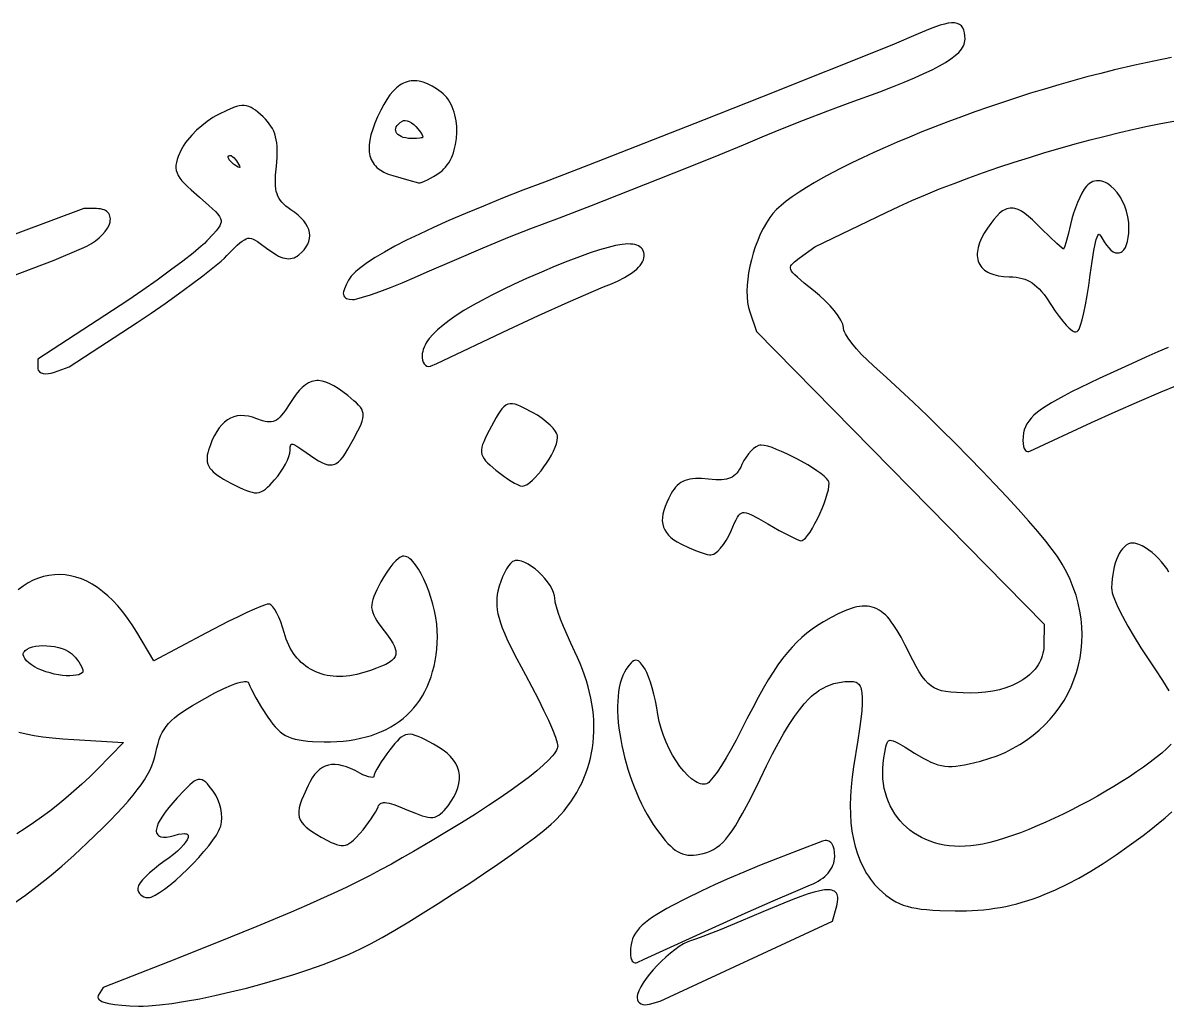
# Model space of a CAD drawing. Extents: x -592 to 638, y 287 to 852.
# Drawn here: x 302.5 to 375, y 492.1 to 554.4 of the extents above; entities that cross this region are included whole.
import ezdxf

# ---------------------------------------------------------------- set-up
doc = ezdxf.new("R2010")
doc.units = 0
doc.layers.add('COUCHE_1', color=18, linetype='CONTINUOUS')

msp = doc.modelspace()

# ---------------------------------------------------------------- linework, layer by layer
at = {"layer": 'COUCHE_1'}
for points in [[(342.764, 544.524), (344.791, 545.332), (346.629, 546.074), (348.181, 546.711), (349.351, 547.206), (350.534, 547.7), (351.984, 548.277), (353.516, 548.865), (354.947, 549.391), (356.816, 550.076), (357.63, 550.389), (358.367, 550.683), (359.029, 550.96), (359.62, 551.222), (360.142, 551.471), (360.598, 551.708), (360.993, 551.935), (361.327, 552.154), (361.605, 552.366), (361.828, 552.574), (361.922, 552.679), (362.002, 552.783), (362.07, 552.887), (362.126, 552.992), (362.169, 553.097), (362.201, 553.203), (362.22, 553.31), (362.227, 553.416), (362.223, 553.63), (362.201, 553.82), (362.158, 553.989), (362.091, 554.135), (361.997, 554.257), (361.875, 554.349), (361.729, 554.41), (361.56, 554.44), (361.37, 554.442), (361.157, 554.417), (360.917, 554.367), (360.649, 554.293), (360.351, 554.195), (360.02, 554.072), (359.258, 553.755), (357.577, 553.019), (349.313, 549.727), (345.67, 548.284), (341.862, 546.789), (338.338, 545.419), (335.552, 544.35), (334.183, 543.825), (332.892, 543.318), (331.679, 542.828), (330.545, 542.357), (329.489, 541.904), (328.512, 541.469), (327.615, 541.052), (326.797, 540.653), (326.058, 540.274), (325.399, 539.912), (324.819, 539.569), (324.319, 539.244), (323.9, 538.938), (323.719, 538.791), (323.558, 538.648), (323.418, 538.51), (323.297, 538.375), (323.195, 538.243), (323.115, 538.116), (322.963, 537.827), (322.857, 537.586), (322.799, 537.388), (322.789, 537.295), (322.794, 537.209), (322.818, 537.13), (322.861, 537.06), (322.922, 537.004), (322.994, 536.964), (323.076, 536.935), (323.169, 536.917), (323.383, 536.901), (323.494, 536.91), (323.638, 536.937), (324.017, 537.038), (324.513, 537.199), (325.108, 537.412), (325.784, 537.671), (326.522, 537.967), (327.302, 538.295), (328.105, 538.646), (329.836, 539.404), (331.653, 540.175), (333.341, 540.868), (334.683, 541.394), (336.507, 542.085), (338.526, 542.863)], [(327.084, 550.761), (326.96, 550.741), (326.839, 550.71), (326.72, 550.669), (326.603, 550.619), (326.489, 550.559), (326.375, 550.488), (326.158, 550.32), (325.948, 550.114), (325.744, 549.87), (325.547, 549.589), (325.355, 549.271), (325.168, 548.915), (324.964, 548.483), (324.792, 548.078), (324.652, 547.698), (324.545, 547.342), (324.47, 547.01), (324.429, 546.7), (324.422, 546.413), (324.432, 546.275), (324.45, 546.144), (324.477, 546.017), (324.513, 545.896), (324.558, 545.78), (324.613, 545.669), (324.676, 545.564), (324.748, 545.464), (324.829, 545.37), (324.919, 545.281), (325.017, 545.197), (325.125, 545.118), (325.361, 544.978), (325.632, 544.857), (325.934, 544.754), (326.953, 544.461), (327.563, 544.302), (327.668, 544.306), (327.798, 544.34), (327.949, 544.399), (328.12, 544.479), (328.506, 544.694), (328.714, 544.825), (328.924, 544.967), (329.051, 545.066), (329.17, 545.177), (329.282, 545.299), (329.384, 545.43), (329.479, 545.571), (329.566, 545.719), (329.644, 545.875), (329.714, 546.038), (329.776, 546.206), (329.831, 546.381), (329.916, 546.739), (329.969, 547.111), (329.991, 547.489), (329.982, 547.867), (329.94, 548.241), (329.867, 548.602), (329.819, 548.778), (329.762, 548.949), (329.697, 549.113), (329.624, 549.272), (329.542, 549.423), (329.452, 549.566), (329.354, 549.701), (329.246, 549.826), (329.13, 549.941), (329.006, 550.045), (328.706, 550.258), (328.416, 550.435), (328.134, 550.575), (327.861, 550.679), (327.597, 550.745), (327.464, 550.764), (327.336, 550.773), (327.209, 550.772)], [(316.505, 549.205), (316.352, 549.202), (316.191, 549.178), (316.019, 549.134), (315.832, 549.07), (315.405, 548.889), (314.875, 548.633), (314.698, 548.539), (314.518, 548.433), (314.161, 548.195), (313.812, 547.924), (313.48, 547.63), (313.174, 547.322), (312.905, 547.009), (312.786, 546.852), (312.68, 546.697), (312.587, 546.545), (312.51, 546.396), (312.32, 545.967), (312.251, 545.775), (312.202, 545.595), (312.174, 545.423), (312.171, 545.255), (312.193, 545.091), (312.243, 544.929), (312.32, 544.768), (312.424, 544.605), (312.556, 544.436), (312.716, 544.258), (312.907, 544.066), (313.129, 543.858), (313.67, 543.38), (314.256, 542.87), (314.485, 542.66), (314.674, 542.475), (314.822, 542.311), (314.93, 542.166), (314.998, 542.038), (315.033, 541.919), (315.038, 541.866), (315.036, 541.814), (315.009, 541.695), (314.949, 541.565), (314.855, 541.419), (314.725, 541.254), (314.56, 541.066), (314.132, 540.612), (313.976, 540.459), (313.778, 540.279), (313.26, 539.845), (312.605, 539.331), (311.838, 538.755), (310.984, 538.135), (310.068, 537.491), (309.114, 536.839), (308.147, 536.198), (303.417, 533.115), (303.408, 532.558), (303.413, 532.493), (303.433, 532.428), (303.466, 532.37), (303.513, 532.316), (303.621, 532.247), (303.757, 532.206), (303.911, 532.191), (304.083, 532.201), (304.268, 532.235), (304.463, 532.292), (305.409, 532.622), (309.704, 535.435), (310.595, 536.028), (311.481, 536.639), (312.34, 537.25), (313.148, 537.842), (313.882, 538.399), (314.519, 538.905), (315.036, 539.34), (315.243, 539.528), (315.41, 539.691), (315.869, 540.154), (316.06, 540.336), (316.228, 540.486), (316.378, 540.604), (316.512, 540.692), (316.632, 540.75), (316.742, 540.781), (316.847, 540.788), (316.956, 540.773), (317.074, 540.733), (317.206, 540.668), (317.355, 540.577), (317.522, 540.46), (317.927, 540.151), (318.25, 539.914), (318.546, 539.729), (318.687, 539.655), (318.821, 539.594), (318.952, 539.547), (319.078, 539.513), (319.201, 539.492), (319.321, 539.485), (319.438, 539.493), (319.552, 539.514), (319.662, 539.549), (319.768, 539.597), (319.871, 539.658), (319.971, 539.731), (320.156, 539.892), (320.312, 540.059), (320.44, 540.23), (320.541, 540.405), (320.611, 540.585), (320.653, 540.769), (320.664, 540.955), (320.644, 541.142), (320.595, 541.329), (320.517, 541.514), (320.41, 541.698), (320.276, 541.88), (320.115, 542.06), (319.926, 542.238), (319.711, 542.415), (319.471, 542.588), (319.298, 542.71), (319.146, 542.829), (319.012, 542.947), (318.896, 543.066), (318.796, 543.188), (318.712, 543.314), (318.642, 543.449), (318.585, 543.592), (318.54, 543.748), (318.508, 543.919), (318.487, 544.107), (318.478, 544.313), (318.479, 544.541), (318.491, 544.79), (318.543, 545.366), (318.591, 545.914), (318.601, 546.165), (318.601, 546.401), (318.59, 546.623), (318.57, 546.833), (318.538, 547.032), (318.495, 547.221), (318.439, 547.4), (318.372, 547.571), (318.292, 547.735), (318.2, 547.892), (318.095, 548.044), (317.977, 548.191), (317.846, 548.334), (317.703, 548.475), (317.368, 548.777), (317.218, 548.899), (317.075, 549.001), (316.935, 549.083), (316.795, 549.146), (316.653, 549.186)], [(326.288, 548.029), (326.398, 548.124), (326.537, 548.217), (326.574, 548.235), (326.611, 548.245), (326.715, 548.25), (326.835, 548.228), (326.969, 548.178), (327.11, 548.1), (327.254, 547.997), (327.394, 547.871), (327.526, 547.723), (327.691, 547.505), (327.795, 547.336), (327.821, 547.277), (327.831, 547.233), (327.831, 547.208), (327.826, 547.195), (327.814, 547.181), (327.783, 547.162), (327.728, 547.143), (327.651, 547.127), (327.427, 547.108), (327.123, 547.106), (326.927, 547.118), (326.751, 547.144), (326.595, 547.184), (326.461, 547.235), (326.348, 547.295), (326.257, 547.363), (326.188, 547.435), (326.141, 547.511), (326.113, 547.588), (326.105, 547.668), (326.116, 547.752), (326.148, 547.841), (326.205, 547.933)], [(316.082, 545.597), (316.148, 545.482), (316.198, 545.375), (316.22, 545.3), (316.22, 545.276), (316.197, 545.278), (316.122, 545.302), (316.018, 545.355), (315.823, 545.485), (315.669, 545.621), (315.558, 545.755), (315.523, 545.814), (315.498, 545.869), (315.485, 545.915), (315.483, 545.951), (315.487, 545.975), (315.495, 545.991), (315.51, 546.005), (315.537, 546.019), (315.583, 546.03), (315.643, 546.034), (315.676, 546.026), (315.725, 546), (315.789, 545.952), (315.86, 545.885), (315.935, 545.801), (316.01, 545.704)], [(372.308, 540.058), (372.4, 540.203), (372.476, 540.38), (372.537, 540.589), (372.583, 540.83), (372.613, 541.104), (372.627, 541.411), (372.625, 541.598), (372.613, 541.784), (372.563, 542.144), (372.479, 542.493), (372.365, 542.824), (372.225, 543.134), (372.063, 543.42), (371.882, 543.679), (371.684, 543.906), (371.475, 544.097), (371.365, 544.18), (371.254, 544.252), (371.141, 544.313), (371.026, 544.362), (370.91, 544.399), (370.794, 544.424), (370.677, 544.435), (370.56, 544.431), (370.445, 544.413), (370.332, 544.378), (370.223, 544.328), (370.118, 544.262), (370.018, 544.179), (369.923, 544.08), (369.785, 543.893), (369.645, 543.654), (369.504, 543.373), (369.367, 543.059), (369.237, 542.72), (369.117, 542.367), (369.012, 542.009), (368.926, 541.657), (368.773, 541.013), (368.622, 540.489), (368.553, 540.291), (368.494, 540.145), (368.465, 540.094), (368.379, 540.157), (368.049, 540.443), (367.6, 540.869), (367.082, 541.391), (366.787, 541.688), (366.515, 541.947), (366.262, 542.169), (366.025, 542.352), (365.803, 542.497), (365.589, 542.603), (365.386, 542.669), (365.282, 542.688), (365.181, 542.695), (365.082, 542.691), (364.984, 542.677), (364.887, 542.651), (364.79, 542.614), (364.606, 542.513), (364.424, 542.372), (364.241, 542.193), (364.054, 541.978), (363.86, 541.725), (363.655, 541.433), (363.449, 541.107), (363.281, 540.793), (363.153, 540.493), (363.064, 540.208), (363.015, 539.939), (363.005, 539.808), (363.006, 539.682), (363.016, 539.56), (363.037, 539.443), (363.068, 539.33), (363.109, 539.223), (363.161, 539.12), (363.223, 539.023), (363.294, 538.933), (363.376, 538.848), (363.466, 538.77), (363.566, 538.698), (363.675, 538.633), (363.794, 538.573), (364.053, 538.476), (364.348, 538.404), (364.676, 538.358), (365.035, 538.339), (365.258, 538.33), (365.465, 538.312), (365.659, 538.283), (365.841, 538.242), (366.014, 538.19), (366.179, 538.124), (366.337, 538.045), (366.491, 537.95), (366.641, 537.84), (366.79, 537.713), (366.938, 537.567), (367.087, 537.402), (367.237, 537.216), (367.391, 537.01), (367.713, 536.528), (367.954, 536.163), (368.193, 535.829), (368.424, 535.534), (368.641, 535.283), (368.839, 535.083), (369.013, 534.941), (369.095, 534.891), (369.175, 534.857), (369.26, 534.844), (369.347, 534.868), (369.412, 534.935), (369.463, 535.023), (369.556, 535.266), (369.655, 535.613), (369.759, 536.052), (369.865, 536.57), (369.97, 537.153), (370.071, 537.787), (370.164, 538.457), (370.283, 539.318), (370.394, 539.998), (370.501, 540.507), (370.552, 540.697), (370.603, 540.846), (370.651, 540.953), (370.693, 541.014), (370.718, 541.034), (370.724, 541.035), (370.742, 541.028), (370.785, 540.991), (370.842, 540.915), (370.909, 540.801), (371.052, 540.554), (371.197, 540.343), (371.342, 540.168), (371.486, 540.031), (371.631, 539.931), (371.775, 539.87), (371.852, 539.854), (371.926, 539.85), (371.998, 539.857), (372.069, 539.877), (372.135, 539.908), (372.2, 539.951)], [(340.227, 538.085), (340.621, 538.286), (340.97, 538.498), (341.127, 538.609), (341.271, 538.721), (341.4, 538.834), (341.516, 538.948), (341.617, 539.064), (341.703, 539.18), (341.772, 539.297), (341.824, 539.415), (341.857, 539.533), (341.87, 539.65), (341.865, 539.774), (341.845, 539.888), (341.81, 539.994), (341.759, 540.09), (341.692, 540.175), (341.609, 540.247), (341.512, 540.306), (341.402, 540.352), (341.28, 540.386), (341.146, 540.408), (340.998, 540.419), (340.838, 540.42), (340.664, 540.41), (340.475, 540.389), (340.058, 540.317), (339.58, 540.203), (339.041, 540.047), (338.438, 539.85), (337.771, 539.611), (337.036, 539.329), (336.234, 539.004), (335.363, 538.636), (334.42, 538.225), (333.634, 537.87), (332.896, 537.521), (332.207, 537.179), (331.568, 536.844), (330.978, 536.516), (330.438, 536.195), (329.947, 535.881), (329.506, 535.574), (329.114, 535.275), (328.773, 534.982), (328.482, 534.696), (328.241, 534.417), (328.139, 534.278), (328.05, 534.142), (327.974, 534.007), (327.911, 533.873), (327.86, 533.74), (327.824, 533.608), (327.801, 533.478), (327.791, 533.349), (327.798, 533.191), (327.821, 533.048), (327.861, 532.921), (327.917, 532.813), (327.993, 532.726), (328.09, 532.668), (328.203, 532.65), (328.311, 532.676), (328.721, 532.85), (333.26, 534.991), (335.18, 535.883), (337.051, 536.729), (338.661, 537.434), (339.3, 537.703), (339.794, 537.902)], [(314.199, 526.464), (314.254, 526.335), (314.329, 526.211), (314.424, 526.091), (314.537, 525.975), (314.671, 525.859), (314.825, 525.744), (314.999, 525.627), (315.196, 525.508), (315.657, 525.258), (316.204, 524.984), (316.434, 524.876), (316.641, 524.788), (316.829, 524.721), (317.001, 524.674), (317.161, 524.649), (317.312, 524.647), (317.456, 524.669), (317.593, 524.716), (317.726, 524.787), (317.857, 524.879), (317.989, 524.993), (318.127, 525.128), (318.435, 525.463), (318.629, 525.696), (318.81, 525.944), (318.975, 526.2), (319.119, 526.456), (319.24, 526.706), (319.332, 526.942), (319.393, 527.16), (319.416, 527.346), (319.429, 527.556), (319.442, 527.627), (319.458, 527.678), (319.475, 527.707), (319.488, 527.72), (319.504, 527.726), (319.533, 527.728), (319.582, 527.719), (319.65, 527.696), (319.844, 527.596), (320.103, 527.43), (320.436, 527.195), (320.978, 526.817), (321.213, 526.671), (321.427, 526.556), (321.625, 526.472), (321.813, 526.422), (321.989, 526.409), (322.079, 526.417), (322.164, 526.436), (322.247, 526.465), (322.329, 526.504), (322.48, 526.609), (322.628, 526.752), (322.775, 526.931), (322.925, 527.148), (323.083, 527.403), (323.435, 528.034), (323.719, 528.573), (323.83, 528.799), (323.92, 529.002), (323.988, 529.186), (324.033, 529.354), (324.054, 529.512), (324.049, 529.663), (324.016, 529.806), (323.956, 529.942), (323.87, 530.074), (323.759, 530.204), (323.624, 530.338), (323.465, 530.48), (323.068, 530.803), (322.756, 531.043), (322.464, 531.249), (322.19, 531.421), (321.932, 531.559), (321.686, 531.662), (321.45, 531.729), (321.225, 531.758), (321.112, 531.758), (321.002, 531.749), (320.895, 531.729), (320.789, 531.7), (320.686, 531.66), (320.582, 531.611), (320.385, 531.486), (320.19, 531.323), (319.997, 531.123), (319.803, 530.887), (319.605, 530.614), (319.402, 530.305), (319.121, 529.88), (318.995, 529.707), (318.875, 529.559), (318.761, 529.436), (318.651, 529.336), (318.544, 529.258), (318.438, 529.201), (318.331, 529.162), (318.219, 529.14), (318.099, 529.133), (317.968, 529.143), (317.824, 529.169), (317.667, 529.21), (317.295, 529.34), (317.032, 529.43), (316.776, 529.494), (316.528, 529.53), (316.29, 529.537), (316.062, 529.515), (315.843, 529.463), (315.634, 529.381), (315.437, 529.269), (315.251, 529.128), (315.076, 528.958), (314.912, 528.76), (314.759, 528.533), (314.615, 528.278), (314.481, 527.995), (314.356, 527.684), (314.24, 527.344), (314.194, 527.182), (314.162, 527.027), (314.145, 526.879), (314.145, 526.736), (314.162, 526.598)], [(331.581, 527.075), (331.636, 526.938), (331.716, 526.806), (331.819, 526.675), (331.946, 526.541), (332.097, 526.399), (332.471, 526.078), (332.717, 525.879), (332.965, 525.693), (333.207, 525.524), (333.437, 525.376), (333.65, 525.253), (333.84, 525.158), (334.004, 525.094), (334.139, 525.069), (334.22, 525.076), (334.3, 525.098), (334.454, 525.174), (334.619, 525.29), (334.791, 525.44), (334.969, 525.619), (335.15, 525.822), (335.331, 526.045), (335.509, 526.283), (335.679, 526.531), (335.84, 526.784), (335.986, 527.037), (336.115, 527.286), (336.223, 527.526), (336.307, 527.752), (336.362, 527.962), (336.384, 528.152), (336.375, 528.243), (336.348, 528.337), (336.305, 528.433), (336.248, 528.531), (336.099, 528.731), (335.903, 528.939), (335.667, 529.15), (335.398, 529.358), (335.101, 529.557), (334.783, 529.742), (334.27, 530.013), (334.055, 530.117), (333.862, 530.198), (333.688, 530.256), (333.526, 530.288), (333.373, 530.291), (333.229, 530.26), (333.094, 530.195), (332.97, 530.099), (332.851, 529.973), (332.734, 529.816), (332.613, 529.629), (332.483, 529.408), (332.183, 528.86), (331.896, 528.317), (331.784, 528.088), (331.693, 527.884), (331.623, 527.698), (331.575, 527.529), (331.551, 527.37), (331.552, 527.219)], [(343.575, 521.807), (343.76, 521.664), (343.971, 521.528), (344.208, 521.397), (344.719, 521.152), (345.228, 520.94), (345.678, 520.783), (345.866, 520.731), (346.023, 520.701), (346.109, 520.702), (346.197, 520.722), (346.284, 520.759), (346.374, 520.811), (346.548, 520.95), (346.726, 521.136), (346.904, 521.362), (347.076, 521.624), (347.24, 521.914), (347.389, 522.227), (347.613, 522.733), (347.708, 522.93), (347.797, 523.091), (347.882, 523.215), (347.964, 523.302), (348.044, 523.358), (348.128, 523.387), (348.227, 523.393), (348.348, 523.374), (348.497, 523.327), (348.674, 523.252), (349.125, 523.015), (349.72, 522.671), (350.441, 522.261), (351.068, 521.924), (351.534, 521.695), (351.693, 521.629), (351.805, 521.599), (351.889, 521.614), (351.963, 521.65), (352.033, 521.702), (352.104, 521.768), (352.245, 521.936), (352.396, 522.15), (352.551, 522.403), (352.708, 522.687), (352.864, 522.994), (353.015, 523.314), (353.157, 523.64), (353.286, 523.964), (353.398, 524.275), (353.49, 524.568), (353.557, 524.833), (353.595, 525.064), (353.6, 525.254), (353.585, 525.341), (353.555, 525.416), (353.444, 525.556), (353.284, 525.707), (353.079, 525.87), (352.834, 526.043), (352.557, 526.224), (352.253, 526.409), (351.596, 526.776), (350.918, 527.115), (350.588, 527.265), (350.274, 527.397), (349.983, 527.508), (349.72, 527.593), (349.491, 527.649), (349.3, 527.671), (349.219, 527.664), (349.135, 527.643), (348.976, 527.567), (348.814, 527.45), (348.652, 527.299), (348.494, 527.118), (348.342, 526.911), (348.202, 526.683), (348.079, 526.441), (347.999, 526.276), (347.918, 526.131), (347.836, 526.003), (347.75, 525.892), (347.661, 525.795), (347.566, 525.713), (347.464, 525.644), (347.353, 525.587), (347.231, 525.541), (347.098, 525.506), (346.95, 525.481), (346.786, 525.467), (346.606, 525.463), (346.41, 525.469), (345.954, 525.509), (345.513, 525.547), (345.31, 525.552), (345.12, 525.547), (344.942, 525.532), (344.775, 525.507), (344.619, 525.471), (344.472, 525.423), (344.334, 525.363), (344.205, 525.291), (344.085, 525.207), (343.972, 525.111), (343.868, 525.002), (343.77, 524.881), (343.679, 524.748), (343.592, 524.603), (343.437, 524.311), (343.306, 524.035), (343.199, 523.775), (343.117, 523.528), (343.061, 523.294), (343.029, 523.072), (343.025, 522.861), (343.048, 522.659), (343.098, 522.468), (343.177, 522.288), (343.283, 522.118), (343.416, 521.958)], [(307.296, 492.494), (307.38, 492.436), (307.482, 492.388), (307.606, 492.343), (307.91, 492.264), (308.292, 492.198), (308.742, 492.146), (309.25, 492.109), (309.807, 492.09), (310.102, 492.092), (310.423, 492.104), (311.13, 492.162), (311.919, 492.259), (312.776, 492.394), (313.689, 492.562), (314.645, 492.76), (315.633, 492.986), (316.64, 493.236), (317.653, 493.507), (318.66, 493.795), (319.649, 494.097), (320.606, 494.411), (321.52, 494.733), (322.379, 495.059), (323.168, 495.387), (323.877, 495.714), (324.515, 496.041), (325.249, 496.445), (326.062, 496.914), (326.938, 497.437), (327.861, 498.003), (328.814, 498.602), (329.78, 499.222), (330.743, 499.852), (331.685, 500.481), (332.591, 501.099), (333.443, 501.693), (334.225, 502.254), (334.92, 502.77), (335.512, 503.231), (335.984, 503.625), (336.171, 503.794), (336.322, 503.944), (336.568, 504.211), (336.8, 504.484), (337.019, 504.763), (337.224, 505.046), (337.416, 505.335), (337.595, 505.629), (337.76, 505.928), (337.911, 506.231), (338.05, 506.54), (338.174, 506.852), (338.286, 507.169), (338.383, 507.491), (338.467, 507.816), (338.538, 508.145), (338.595, 508.478), (338.638, 508.814), (338.668, 509.154), (338.684, 509.497), (338.686, 509.844), (338.675, 510.193), (338.65, 510.545), (338.612, 510.9), (338.56, 511.257), (338.494, 511.617), (338.414, 511.979), (338.321, 512.343), (338.214, 512.709), (338.094, 513.077), (337.96, 513.446), (337.812, 513.817), (337.65, 514.19), (337.475, 514.563), (337.218, 515.106), (336.98, 515.641), (336.764, 516.154), (336.577, 516.631), (336.423, 517.058), (336.308, 517.421), (336.237, 517.705), (336.22, 517.808), (336.215, 517.89), (336.211, 517.989), (336.195, 518.098), (336.132, 518.316), (336.033, 518.541), (335.903, 518.768), (335.747, 518.994), (335.57, 519.215), (335.375, 519.428), (335.168, 519.628), (334.953, 519.812), (334.733, 519.976), (334.513, 520.116), (334.297, 520.227), (334.089, 520.305), (333.986, 520.33), (333.887, 520.345), (333.791, 520.349), (333.698, 520.34), (333.609, 520.317), (333.527, 520.278), (333.459, 520.229), (333.392, 520.166), (333.264, 520.011), (333.137, 519.811), (333.012, 519.575), (332.893, 519.311), (332.782, 519.023), (332.683, 518.721), (332.6, 518.409), (332.555, 518.185), (332.528, 517.957), (332.518, 517.723), (332.526, 517.481), (332.554, 517.229), (332.602, 516.965), (332.671, 516.686), (332.761, 516.389), (332.873, 516.073), (333.008, 515.735), (333.166, 515.372), (333.348, 514.981), (333.789, 514.109), (334.337, 513.098), (334.755, 512.328), (335.143, 511.579), (335.494, 510.868), (335.8, 510.214), (336.051, 509.636), (336.239, 509.154), (336.356, 508.788), (336.384, 508.66), (336.392, 508.573), (336.384, 508.502), (336.358, 508.418), (336.314, 508.321), (336.251, 508.213), (336.169, 508.095), (336.069, 507.967), (335.81, 507.683), (335.477, 507.365), (335.071, 507.015), (334.594, 506.632), (334.046, 506.219), (333.429, 505.776), (332.743, 505.304), (331.989, 504.803), (331.168, 504.273), (330.281, 503.717), (329.329, 503.134), (328.313, 502.525), (327.234, 501.891), (326.532, 501.487), (325.84, 501.1), (325.148, 500.723), (324.446, 500.355), (323.724, 499.989), (322.973, 499.621), (322.183, 499.248), (321.345, 498.864), (320.448, 498.466), (319.483, 498.049), (317.311, 497.141), (314.752, 496.105), (311.728, 494.906), (307.567, 493.269), (307.238, 492.755), (307.208, 492.667), (307.233, 492.568)], [(302.607, 514.638), (302.664, 514.685), (302.727, 514.728), (302.884, 514.807), (303.066, 514.868), (303.272, 514.914), (303.496, 514.942), (303.733, 514.954), (303.978, 514.948), (304.228, 514.926), (304.476, 514.887), (304.719, 514.832), (304.951, 514.761), (305.168, 514.675), (305.365, 514.574), (305.538, 514.46), (305.683, 514.331), (305.803, 514.199), (305.916, 514.058), (306.018, 513.914), (306.107, 513.772), (306.179, 513.637), (306.231, 513.514), (306.262, 513.411), (306.271, 513.333), (306.267, 513.301), (306.257, 513.271), (306.239, 513.242), (306.214, 513.215), (306.128, 513.156), (306.005, 513.107), (305.847, 513.07), (305.659, 513.047), (305.448, 513.038), (305.217, 513.045), (304.971, 513.066), (304.715, 513.101), (304.452, 513.151), (304.188, 513.215), (303.926, 513.293), (303.67, 513.384), (303.425, 513.489), (303.196, 513.605), (303.004, 513.725), (302.838, 513.855), (302.701, 513.99), (302.597, 514.124), (302.527, 514.252), (302.492, 514.369), (302.488, 514.416), (302.491, 514.46), (302.502, 514.499), (302.521, 514.537), (302.559, 514.588)], [(329.373, 508.124), (329.119, 508.326), (328.83, 508.52), (328.509, 508.706), (327.969, 508.991), (327.742, 509.102), (327.54, 509.191), (327.356, 509.259), (327.187, 509.305), (327.029, 509.326), (326.879, 509.321), (326.736, 509.288), (326.599, 509.228), (326.468, 509.141), (326.337, 509.031), (326.204, 508.896), (326.062, 508.736), (325.739, 508.34), (325.54, 508.081), (325.353, 507.823), (325.183, 507.573), (325.033, 507.336), (324.908, 507.119), (324.811, 506.928), (324.745, 506.766), (324.719, 506.648), (324.714, 506.622), (324.712, 506.617), (324.707, 506.612), (324.696, 506.607), (324.626, 506.593), (324.519, 506.6), (324.379, 506.63), (324.214, 506.684), (324.03, 506.763), (323.829, 506.866), (323.535, 507.022), (323.254, 507.153), (322.989, 507.258), (322.736, 507.337), (322.497, 507.389), (322.268, 507.413), (322.051, 507.409), (321.844, 507.376), (321.647, 507.313), (321.462, 507.22), (321.288, 507.098), (321.124, 506.948), (320.97, 506.771), (320.824, 506.565), (320.685, 506.332), (320.552, 506.071), (320.258, 505.423), (320.146, 505.144), (320.06, 504.892), (320, 504.662), (319.967, 504.449), (319.965, 504.252), (319.993, 504.066), (320.055, 503.893), (320.15, 503.731), (320.277, 503.577), (320.434, 503.43), (320.623, 503.283), (320.844, 503.134), (321.384, 502.814), (321.835, 502.568), (322.029, 502.472), (322.206, 502.394), (322.368, 502.334), (322.52, 502.294), (322.664, 502.273), (322.802, 502.274), (322.935, 502.298), (323.063, 502.345), (323.188, 502.413), (323.311, 502.501), (323.436, 502.609), (323.566, 502.737), (323.854, 503.052), (324.042, 503.274), (324.226, 503.506), (324.563, 503.971), (324.708, 504.193), (324.831, 504.398), (324.928, 504.581), (324.992, 504.731), (325.024, 504.806), (325.059, 504.863), (325.098, 504.907), (325.144, 504.941), (325.2, 504.967), (325.267, 504.986), (325.349, 504.994), (325.446, 504.993), (325.56, 504.98), (325.688, 504.955), (325.998, 504.869), (326.375, 504.732), (326.827, 504.545), (327.362, 504.321), (327.796, 504.163), (327.984, 504.109), (328.154, 504.074), (328.312, 504.056), (328.459, 504.059), (328.597, 504.082), (328.727, 504.126), (328.849, 504.191), (328.965, 504.276), (329.078, 504.379), (329.192, 504.501), (329.431, 504.798), (329.64, 505.093), (329.814, 505.382), (329.954, 505.665), (330.059, 505.942), (330.128, 506.213), (330.161, 506.478), (330.158, 506.735), (330.142, 506.864), (330.117, 506.989), (330.083, 507.112), (330.04, 507.235), (329.927, 507.469), (329.777, 507.696), (329.592, 507.915)], [(314.833, 505.199), (314.701, 505.467), (314.624, 505.593), (314.543, 505.711), (314.284, 506.048), (314.17, 506.182), (314.061, 506.292), (313.951, 506.379), (313.837, 506.439), (313.715, 506.467), (313.588, 506.46), (313.461, 506.418), (313.331, 506.347), (313.195, 506.247), (313.047, 506.118), (312.7, 505.772), (312.26, 505.3), (311.97, 504.977), (311.716, 504.675), (311.497, 504.394), (311.313, 504.135), (311.164, 503.898), (311.05, 503.683), (310.972, 503.488), (310.931, 503.315), (310.924, 503.231), (310.929, 503.153), (310.945, 503.079), (310.975, 503.011), (311.018, 502.951), (311.073, 502.901), (311.138, 502.862), (311.213, 502.833), (311.376, 502.807), (311.572, 502.814), (311.799, 502.851), (312.056, 502.918), (312.328, 502.989), (312.548, 503.024), (312.723, 503.029), (312.788, 503.022), (312.841, 503.009), (312.882, 502.992), (312.911, 502.974), (312.93, 502.954), (312.943, 502.932), (312.951, 502.904), (312.954, 502.869), (312.95, 502.824), (312.938, 502.774), (312.883, 502.642), (312.789, 502.489), (312.655, 502.315), (312.482, 502.125), (312.271, 501.922), (312.022, 501.707), (311.736, 501.483), (311.413, 501.251), (311.088, 501.018), (310.783, 500.779), (310.506, 500.543), (310.263, 500.315), (310.06, 500.102), (309.903, 499.907), (309.8, 499.737), (309.768, 499.653), (309.755, 499.574), (309.766, 499.451), (309.803, 499.338), (309.861, 499.236), (309.938, 499.147), (310.032, 499.073), (310.139, 499.018), (310.257, 498.982), (310.384, 498.968), (310.489, 498.978), (310.602, 499.008), (310.723, 499.055), (310.854, 499.118), (311.139, 499.288), (311.457, 499.51), (311.8, 499.777), (312.159, 500.081), (312.529, 500.415), (312.901, 500.77), (313.267, 501.14), (313.619, 501.517), (313.95, 501.892), (314.252, 502.259), (314.516, 502.609), (314.736, 502.936), (314.903, 503.232), (314.965, 503.369), (315.011, 503.496), (315.042, 503.621), (315.065, 503.754), (315.081, 504.029), (315.065, 504.32), (315.016, 504.617), (314.939, 504.913)], [(341.037, 495.146), (341.085, 495.006), (341.122, 494.944), (341.167, 494.893), (341.225, 494.854), (341.294, 494.835), (341.365, 494.838), (341.428, 494.86), (341.878, 495.073), (346.414, 497.132), (348.291, 497.977), (350.048, 498.758), (351.489, 499.386), (352.416, 499.776), (352.591, 499.85), (352.758, 499.931), (352.915, 500.018), (353.062, 500.109), (353.199, 500.206), (353.326, 500.308), (353.441, 500.415), (353.546, 500.527), (353.64, 500.644), (353.722, 500.766), (353.792, 500.892), (353.851, 501.022), (353.897, 501.156), (353.931, 501.294), (353.953, 501.435), (353.962, 501.579), (353.953, 501.832), (353.92, 502.052), (353.862, 502.238), (353.822, 502.322), (353.775, 502.394), (353.721, 502.458), (353.659, 502.51), (353.589, 502.551), (353.514, 502.578), (353.433, 502.591), (353.35, 502.591), (353.265, 502.576), (353.181, 502.55), (351.637, 501.962), (350.326, 501.454), (349.196, 501.004), (348.196, 500.592), (347.277, 500.196), (346.388, 499.796), (345.479, 499.369), (344.5, 498.895), (343.68, 498.479), (343.317, 498.282), (342.986, 498.093), (342.685, 497.91), (342.412, 497.732), (342.167, 497.557), (341.949, 497.386), (341.755, 497.216), (341.587, 497.048), (341.442, 496.879), (341.32, 496.709), (341.219, 496.538), (341.141, 496.363), (341.082, 496.186), (341.044, 496.006), (341.013, 495.752), (341.001, 495.522), (341.009, 495.319)], [(342.887, 492.407), (353.821, 497.477), (354.094, 498.454), (354.148, 498.692), (354.166, 498.901), (354.16, 499), (354.143, 499.09), (354.113, 499.174), (354.07, 499.25), (354.012, 499.315), (353.942, 499.369), (353.86, 499.41), (353.769, 499.439), (353.669, 499.458), (353.558, 499.466), (353.309, 499.454), (353.013, 499.406), (352.668, 499.322), (352.271, 499.202), (351.818, 499.047), (351.308, 498.856), (350.737, 498.628), (349.406, 498.064), (348.013, 497.469), (346.695, 496.929), (345.601, 496.505), (345.186, 496.355), (344.88, 496.255), (344.637, 496.164), (344.375, 496.032), (344.102, 495.864), (343.821, 495.667), (343.537, 495.444), (343.253, 495.201), (342.975, 494.941), (342.705, 494.67), (342.45, 494.392), (342.213, 494.112), (341.999, 493.835), (341.812, 493.564), (341.657, 493.304), (341.538, 493.059), (341.46, 492.833), (341.438, 492.724), (341.429, 492.618), (341.444, 492.497), (341.494, 492.387), (341.574, 492.298), (341.676, 492.234), (341.795, 492.194), (341.925, 492.178), (342.066, 492.185), (342.211, 492.215)]]:
    msp.add_lwpolyline(points, close=True, dxfattribs=at)
for points in [[(375.321, 552.242), (374.195, 552.019), (372.992, 551.758), (371.71, 551.459), (370.833, 551.241), (369.949, 551.011), (369.059, 550.768), (368.167, 550.514), (367.273, 550.249), (366.38, 549.975), (365.489, 549.691), (364.604, 549.399), (363.725, 549.1), (362.854, 548.794), (361.994, 548.483), (361.146, 548.167), (360.313, 547.847), (359.497, 547.524), (358.699, 547.198), (357.921, 546.871), (357.166, 546.544), (356.435, 546.217), (355.73, 545.891), (355.053, 545.566), (354.407, 545.245), (353.793, 544.927), (353.213, 544.613), (352.668, 544.304), (352.162, 544.002), (351.696, 543.706), (351.271, 543.418), (350.89, 543.138), (350.554, 542.866), (350.266, 542.604), (350.026, 542.351), (349.839, 542.109), (349.625, 541.771), (349.426, 541.412), (349.242, 541.036), (349.075, 540.645), (348.924, 540.243), (348.79, 539.834), (348.675, 539.421), (348.578, 539.008), (348.501, 538.598), (348.445, 538.194), (348.409, 537.801), (348.395, 537.421), (348.404, 537.059), (348.437, 536.716), (348.495, 536.397), (348.578, 536.108), (349.009, 534.881), (367.248, 516.312), (367.225, 514.942), (367.217, 514.778), (367.198, 514.619), (367.168, 514.463), (367.127, 514.31), (367.076, 514.161), (367.015, 514.015), (366.944, 513.873), (366.863, 513.734), (366.773, 513.599), (366.674, 513.468), (366.565, 513.342), (366.447, 513.219), (366.32, 513.101), (366.185, 512.988), (366.042, 512.88), (365.891, 512.777), (365.564, 512.585), (365.208, 512.416), (364.824, 512.271), (364.414, 512.15), (363.981, 512.056), (363.526, 511.99), (363.05, 511.952), (362.556, 511.945), (362.099, 511.954), (361.693, 511.97), (361.335, 511.996), (361.019, 512.035), (360.741, 512.091), (360.495, 512.167), (360.272, 512.268), (360.171, 512.327), (360.073, 512.394), (359.881, 512.556), (359.696, 512.754), (359.511, 512.996), (359.322, 513.285), (359.124, 513.624), (358.912, 514.019), (358.423, 514.988), (358.17, 515.48), (357.922, 515.916), (357.676, 516.296), (357.552, 516.467), (357.428, 516.623), (357.302, 516.766), (357.174, 516.896), (357.044, 517.013), (356.911, 517.116), (356.775, 517.206), (356.635, 517.282), (356.492, 517.345), (356.344, 517.394), (356.192, 517.43), (356.037, 517.452), (355.876, 517.46), (355.712, 517.456), (355.542, 517.438), (355.367, 517.408), (355.187, 517.366), (355, 517.311), (354.609, 517.166), (354.188, 516.975), (353.734, 516.738), (353.243, 516.456), (352.876, 516.228), (352.528, 515.989), (352.194, 515.736), (351.872, 515.465), (351.561, 515.174), (351.257, 514.857), (350.957, 514.512), (350.659, 514.136), (350.36, 513.724), (350.058, 513.273), (349.75, 512.78), (349.432, 512.241), (349.102, 511.653), (348.757, 511.011), (348.395, 510.312), (348.013, 509.553), (347.705, 508.952), (347.391, 508.377), (347.08, 507.839), (346.781, 507.354), (346.503, 506.936), (346.255, 506.599), (346.048, 506.357), (345.967, 506.28), (345.903, 506.233), (345.824, 506.195), (345.74, 506.172), (345.651, 506.163), (345.556, 506.168), (345.455, 506.188), (345.348, 506.223), (345.237, 506.272), (345.122, 506.336), (345.004, 506.414), (344.885, 506.504), (344.638, 506.724), (344.39, 506.989), (344.145, 507.295), (343.906, 507.637), (343.678, 508.008), (343.464, 508.405), (343.268, 508.822), (343.094, 509.254), (342.946, 509.696), (342.828, 510.143), (342.742, 510.591), (342.67, 511.016), (342.583, 511.447), (342.484, 511.868), (342.377, 512.269), (342.266, 512.639), (342.152, 512.966), (342.039, 513.24), (341.93, 513.449), (341.776, 513.686), (341.642, 513.858), (341.574, 513.925), (341.504, 513.976), (341.428, 514.011), (341.346, 514.024), (341.264, 514.012), (341.187, 513.979), (341.115, 513.929), (341.044, 513.863), (340.901, 513.693), (340.735, 513.459), (340.618, 513.266), (340.515, 513.052), (340.428, 512.819), (340.354, 512.569), (340.295, 512.303), (340.248, 512.022), (340.215, 511.727), (340.195, 511.42), (340.187, 511.1), (340.191, 510.77), (340.206, 510.43), (340.234, 510.081), (340.273, 509.726), (340.323, 509.363), (340.384, 508.996), (340.455, 508.624), (340.537, 508.249), (340.629, 507.873), (340.732, 507.495), (340.843, 507.118), (340.965, 506.743), (341.095, 506.37), (341.235, 506), (341.383, 505.636), (341.54, 505.278), (341.705, 504.926), (341.878, 504.583), (342.06, 504.249), (342.249, 503.926), (342.445, 503.614), (342.649, 503.315), (342.86, 503.03), (343.213, 502.594), (343.377, 502.409), (343.534, 502.248), (343.688, 502.107), (343.84, 501.986), (343.993, 501.886), (344.148, 501.804), (344.306, 501.742), (344.469, 501.699), (344.638, 501.673), (344.813, 501.665), (344.997, 501.672), (345.192, 501.694), (345.398, 501.729), (345.619, 501.776), (345.843, 501.838), (346.057, 501.917), (346.265, 502.017), (346.466, 502.141), (346.664, 502.291), (346.859, 502.47), (347.054, 502.681), (347.252, 502.926), (347.454, 503.208), (347.665, 503.531), (347.885, 503.897), (348.118, 504.309), (348.366, 504.772), (348.631, 505.287), (349.222, 506.488), (349.633, 507.326), (350.021, 508.088), (350.39, 508.779), (350.742, 509.402), (351.079, 509.959), (351.405, 510.453), (351.723, 510.888), (352.033, 511.266), (352.34, 511.593), (352.492, 511.736), (352.645, 511.868), (352.798, 511.988), (352.952, 512.097), (353.106, 512.195), (353.262, 512.283), (353.42, 512.362), (353.58, 512.43), (353.743, 512.49), (353.908, 512.542), (354.252, 512.621), (354.613, 512.67), (354.858, 512.686), (355.07, 512.68), (355.16, 512.668), (355.242, 512.65), (355.315, 512.624), (355.379, 512.592), (355.437, 512.553), (355.488, 512.505), (355.534, 512.446), (355.575, 512.376), (355.612, 512.293), (355.643, 512.195), (355.668, 512.082), (355.687, 511.954), (355.707, 511.644), (355.702, 511.267), (355.671, 510.814), (355.615, 510.282), (355.536, 509.666), (355.432, 508.96), (355.158, 507.256), (355.064, 506.623), (354.997, 506.005), (354.956, 505.404), (354.942, 504.821), (354.953, 504.257), (354.991, 503.712), (355.055, 503.188), (355.145, 502.684), (355.261, 502.202), (355.402, 501.742), (355.569, 501.306), (355.762, 500.893), (355.979, 500.507), (356.099, 500.322), (356.223, 500.144), (356.355, 499.974), (356.492, 499.81), (356.636, 499.652), (356.785, 499.503), (356.996, 499.307), (357.203, 499.131), (357.409, 498.972), (357.618, 498.83), (357.834, 498.705), (358.06, 498.595), (358.299, 498.5), (358.554, 498.418), (358.829, 498.349), (359.127, 498.292), (359.451, 498.246), (359.806, 498.208), (360.194, 498.179), (360.62, 498.157), (361.598, 498.13), (362.33, 498.134), (363.048, 498.171), (363.404, 498.202), (363.757, 498.242), (364.108, 498.291), (364.458, 498.349), (364.807, 498.416), (365.155, 498.493), (365.504, 498.58), (365.852, 498.676), (366.201, 498.782), (366.552, 498.898), (366.903, 499.025), (367.257, 499.162), (367.613, 499.309), (367.973, 499.468), (368.7, 499.817), (369.444, 500.212), (370.207, 500.653), (370.994, 501.141), (371.806, 501.679), (372.649, 502.266), (373.525, 502.906), (374.019, 503.283), (374.488, 503.661), (374.932, 504.04), (375.352, 504.419)], [(375.312, 508.693), (375.025, 508.422), (374.703, 508.141), (374.348, 507.851), (373.963, 507.554), (373.55, 507.252), (373.112, 506.946), (372.652, 506.638), (372.171, 506.329), (371.673, 506.021), (371.16, 505.714), (370.634, 505.412), (370.099, 505.114), (369.555, 504.823), (369.007, 504.54), (368.456, 504.266), (367.905, 504.003), (367.356, 503.752), (366.812, 503.516), (366.276, 503.294), (365.75, 503.089), (365.236, 502.903), (364.737, 502.736), (364.256, 502.59), (363.795, 502.467), (363.357, 502.368), (362.944, 502.294), (362.586, 502.249), (362.235, 502.223), (361.891, 502.216), (361.555, 502.227), (361.228, 502.256), (360.909, 502.303), (360.6, 502.367), (360.301, 502.447), (360.012, 502.543), (359.733, 502.655), (359.466, 502.782), (359.209, 502.924), (358.965, 503.08), (358.733, 503.249), (358.513, 503.432), (358.307, 503.628), (358.114, 503.836), (357.935, 504.057), (357.77, 504.289), (357.62, 504.532), (357.485, 504.786), (357.366, 505.05), (357.263, 505.324), (357.176, 505.608), (357.107, 505.9), (357.054, 506.202), (357.02, 506.512), (357.004, 506.829), (357.007, 507.154), (357.029, 507.486), (357.071, 507.825), (357.133, 508.17), (357.214, 508.54), (357.252, 508.68), (357.292, 508.791), (357.333, 508.868), (357.374, 508.914), (357.415, 508.938), (357.471, 508.948), (357.553, 508.939), (357.666, 508.905), (357.809, 508.845), (357.982, 508.757), (358.429, 508.501), (359.024, 508.139), (359.579, 507.812), (359.829, 507.679), (360.064, 507.566), (360.29, 507.472), (360.51, 507.397), (360.728, 507.342), (360.947, 507.305), (361.172, 507.288), (361.405, 507.288), (361.65, 507.305), (361.911, 507.339), (362.192, 507.388), (362.498, 507.453), (363.198, 507.627), (363.741, 507.786), (364.264, 507.972), (364.765, 508.183), (365.244, 508.42), (365.701, 508.68), (366.136, 508.962), (366.547, 509.266), (366.935, 509.591), (367.299, 509.934), (367.638, 510.296), (367.953, 510.674), (368.242, 511.069), (368.506, 511.478), (368.744, 511.901), (368.955, 512.337), (369.139, 512.784), (369.296, 513.242), (369.425, 513.709), (369.525, 514.184), (369.598, 514.666), (369.641, 515.154), (369.654, 515.647), (369.638, 516.144), (369.592, 516.643), (369.515, 517.144), (369.407, 517.646), (369.268, 518.147), (369.097, 518.646), (368.893, 519.142), (368.657, 519.634), (368.388, 520.121), (368.086, 520.602), (367.764, 521.051), (367.346, 521.584), (366.84, 522.193), (366.255, 522.868), (365.601, 523.6), (364.886, 524.379), (364.119, 525.196), (363.31, 526.042), (362.469, 526.906), (361.603, 527.78), (360.723, 528.654), (359.837, 529.519), (358.955, 530.364), (358.085, 531.18), (357.238, 531.958), (356.424, 532.688), (356.033, 533.049), (355.67, 533.415), (355.341, 533.778), (355.056, 534.126), (354.822, 534.448), (354.648, 534.733), (354.587, 534.856), (354.543, 534.965), (354.518, 535.055), (354.51, 535.135), (354.501, 535.231), (354.47, 535.345), (354.421, 535.467), (354.354, 535.597), (354.177, 535.875), (353.944, 536.179), (353.663, 536.499), (353.341, 536.827), (352.986, 537.155), (352.605, 537.471), (352.02, 537.94), (351.59, 538.308), (351.432, 538.459), (351.311, 538.591), (351.225, 538.706), (351.174, 538.803), (351.152, 538.884), (351.154, 538.954), (351.177, 539.025), (351.227, 539.104), (351.305, 539.192), (351.412, 539.289), (351.711, 539.518), (352.693, 540.233), (357.224, 542.428), (358.025, 542.806), (358.859, 543.179), (359.723, 543.547), (360.614, 543.91), (361.528, 544.266), (362.461, 544.614), (363.409, 544.954), (364.369, 545.285), (365.337, 545.606), (366.309, 545.915), (367.282, 546.212), (368.253, 546.497), (369.216, 546.768), (370.169, 547.025), (371.108, 547.266), (372.029, 547.49), (372.929, 547.698), (373.804, 547.887), (374.65, 548.058), (375.463, 548.208)], [(285.565, 532.25), (304.453, 539.402), (306.19, 540.129), (306.511, 540.279), (306.807, 540.446), (307.074, 540.627), (307.311, 540.818), (307.516, 541.016), (307.689, 541.218), (307.827, 541.42), (307.929, 541.621), (307.992, 541.815), (308.008, 541.913), (308.014, 542.007), (308.007, 542.099), (307.989, 542.187), (307.957, 542.271), (307.912, 542.349), (307.854, 542.42), (307.784, 542.482), (307.703, 542.536), (307.61, 542.581), (307.507, 542.616), (307.393, 542.642), (307.268, 542.658), (307.133, 542.665), (306.332, 542.678), (285.891, 535.043)], [(375.112, 533.848), (374.453, 533.573), (373.694, 533.241), (372.826, 532.85), (370.737, 531.885), (369.514, 531.302), (368.986, 531.039), (368.51, 530.793), (368.083, 530.561), (367.703, 530.343), (367.368, 530.135), (367.074, 529.937), (366.82, 529.746), (366.602, 529.56), (366.419, 529.377), (366.268, 529.195), (366.147, 529.012), (366.054, 528.826), (365.988, 528.638), (365.946, 528.446), (365.914, 528.191), (365.903, 527.961), (365.911, 527.758), (365.938, 527.584), (365.986, 527.443), (366.023, 527.381), (366.068, 527.329), (366.125, 527.29), (366.193, 527.269), (366.265, 527.271), (366.329, 527.291), (370.249, 529.092), (371.753, 529.773), (373.285, 530.448), (374.665, 531.04), (375.715, 531.471)], [(375.163, 519.618), (375.025, 519.834), (374.867, 520.05), (374.691, 520.262), (374.502, 520.468), (374.302, 520.664), (374.096, 520.847), (373.885, 521.013), (373.674, 521.158), (373.466, 521.279), (373.262, 521.372), (373.067, 521.432), (372.97, 521.45), (372.874, 521.457), (372.731, 521.443), (372.591, 521.396), (372.459, 521.321), (372.335, 521.22), (372.219, 521.097), (372.111, 520.952), (372.011, 520.787), (371.919, 520.603), (371.835, 520.403), (371.76, 520.186), (371.694, 519.954), (371.638, 519.709), (371.593, 519.452), (371.558, 519.184), (371.535, 518.907), (371.524, 518.618), (371.535, 518.477), (371.571, 518.309), (371.629, 518.115), (371.708, 517.897), (371.922, 517.395), (372.207, 516.818), (372.551, 516.181), (372.947, 515.505), (373.384, 514.806), (373.852, 514.104), (374.319, 513.409), (374.753, 512.732), (375.146, 512.087)], [(301.869, 498.603), (302.62, 499.127), (303.38, 499.696), (304.15, 500.308), (304.93, 500.966), (305.721, 501.667), (306.522, 502.413), (307.563, 503.423), (308.019, 503.881), (308.434, 504.311), (308.81, 504.715), (309.149, 505.096), (309.452, 505.457), (309.723, 505.799), (309.962, 506.126), (310.171, 506.44), (310.352, 506.743), (310.507, 507.038), (310.638, 507.327), (310.745, 507.613), (310.832, 507.897), (310.899, 508.18), (310.964, 508.475), (311.035, 508.744), (311.114, 508.992), (311.202, 509.221), (311.304, 509.435), (311.42, 509.636), (311.555, 509.828), (311.709, 510.014), (311.887, 510.196), (312.091, 510.378), (312.323, 510.562), (312.587, 510.751), (312.884, 510.946), (313.217, 511.152), (314, 511.603), (314.649, 511.953), (315.215, 512.233), (315.699, 512.445), (315.908, 512.524), (316.097, 512.587), (316.264, 512.632), (316.409, 512.66), (316.531, 512.672), (316.629, 512.668), (316.701, 512.651), (316.75, 512.626), (316.781, 512.594), (316.807, 512.541), (316.867, 512.382), (316.964, 512.17), (317.244, 511.645), (317.605, 511.035), (318.009, 510.41), (318.167, 510.184), (318.32, 509.98), (318.472, 509.798), (318.626, 509.634), (318.785, 509.49), (318.952, 509.363), (319.129, 509.254), (319.318, 509.161), (319.521, 509.083), (319.742, 509.019), (319.981, 508.968), (320.243, 508.928), (320.529, 508.898), (320.844, 508.877), (321.567, 508.853), (321.981, 508.854), (322.385, 508.869), (322.778, 508.899), (323.16, 508.942), (323.531, 509), (323.89, 509.072), (324.237, 509.158), (324.573, 509.257), (324.897, 509.371), (325.209, 509.498), (325.509, 509.638), (325.797, 509.793), (326.073, 509.96), (326.336, 510.141), (326.586, 510.336), (326.823, 510.543), (327.047, 510.763), (327.259, 510.996), (327.456, 511.241), (327.641, 511.499), (327.811, 511.77), (327.968, 512.052), (328.111, 512.347), (328.241, 512.654), (328.356, 512.972), (328.457, 513.302), (328.543, 513.643), (328.616, 513.995), (328.673, 514.359), (328.717, 514.734), (328.745, 515.12), (328.759, 515.518), (328.751, 515.904), (328.715, 516.309), (328.654, 516.726), (328.57, 517.149), (328.466, 517.573), (328.345, 517.992), (328.209, 518.4), (328.059, 518.791), (327.9, 519.159), (327.731, 519.499), (327.557, 519.805), (327.379, 520.072), (327.198, 520.293), (327.105, 520.386), (327.012, 520.465), (326.918, 520.53), (326.822, 520.58), (326.724, 520.612), (326.622, 520.625), (326.542, 520.615), (326.462, 520.584), (326.381, 520.54), (326.297, 520.48), (326.125, 520.327), (325.939, 520.127), (325.747, 519.887), (325.552, 519.612), (325.359, 519.31), (325.174, 518.986), (324.91, 518.479), (324.806, 518.261), (324.721, 518.061), (324.656, 517.875), (324.612, 517.7), (324.589, 517.532), (324.588, 517.368), (324.61, 517.207), (324.655, 517.045), (324.722, 516.882), (324.81, 516.712), (324.92, 516.533), (325.051, 516.34), (325.377, 515.899), (325.595, 515.604), (325.777, 515.338), (325.922, 515.099), (326.029, 514.885), (326.097, 514.694), (326.116, 514.611), (326.126, 514.531), (326.127, 514.457), (326.119, 514.387), (326.103, 514.32), (326.077, 514.256), (326.042, 514.193), (325.997, 514.131), (325.941, 514.069), (325.875, 514.009), (325.702, 513.885), (325.482, 513.762), (325.211, 513.638), (324.891, 513.513), (324.519, 513.382), (324.096, 513.246), (323.866, 513.179), (323.639, 513.123), (323.416, 513.077), (323.196, 513.041), (322.98, 513.015), (322.767, 512.999), (322.558, 512.993), (322.353, 512.997), (322.152, 513.011), (321.955, 513.034), (321.763, 513.066), (321.575, 513.108), (321.393, 513.159), (321.215, 513.219), (321.042, 513.288), (320.875, 513.366), (320.713, 513.453), (320.556, 513.549), (320.405, 513.653), (320.26, 513.767), (320.121, 513.888), (319.988, 514.018), (319.861, 514.157), (319.741, 514.304), (319.628, 514.459), (319.521, 514.623), (319.421, 514.795), (319.328, 514.975), (319.243, 515.163), (319.165, 515.359), (319.095, 515.563), (319.033, 515.778), (318.93, 516.128), (318.816, 516.457), (318.694, 516.756), (318.57, 517.019), (318.444, 517.24), (318.32, 517.411), (318.255, 517.479), (318.19, 517.533), (318.119, 517.571), (318.041, 517.587), (317.954, 517.575), (317.849, 517.546), (317.56, 517.438), (317.165, 517.27), (316.678, 517.048), (316.114, 516.779), (315.489, 516.471), (314.119, 515.765), (310.766, 513.993), (309.687, 515.804), (309.398, 516.267), (309.1, 516.7), (308.796, 517.101), (308.485, 517.471), (308.168, 517.809), (307.846, 518.116), (307.519, 518.391), (307.188, 518.635), (306.853, 518.848), (306.515, 519.029), (306.175, 519.178), (305.833, 519.296), (305.489, 519.382), (305.146, 519.436), (304.802, 519.458), (304.46, 519.448), (304.12, 519.407), (303.782, 519.334), (303.448, 519.229), (303.118, 519.092), (302.794, 518.925), (302.474, 518.726), (302.161, 518.497)], [(302.215, 509.462), (302.679, 509.348), (303.186, 509.249), (303.739, 509.164), (304.341, 509.093), (304.993, 509.035), (305.698, 508.987), (308.85, 508.804), (307.189, 507.117), (306.701, 506.633), (306.206, 506.165), (305.705, 505.713), (305.199, 505.277), (304.687, 504.858), (304.172, 504.456), (303.653, 504.071), (303.131, 503.704), (302.607, 503.354), (302.082, 503.022)]]:
    msp.add_lwpolyline(points, dxfattribs=at)

doc.saveas('drawing.dxf')
